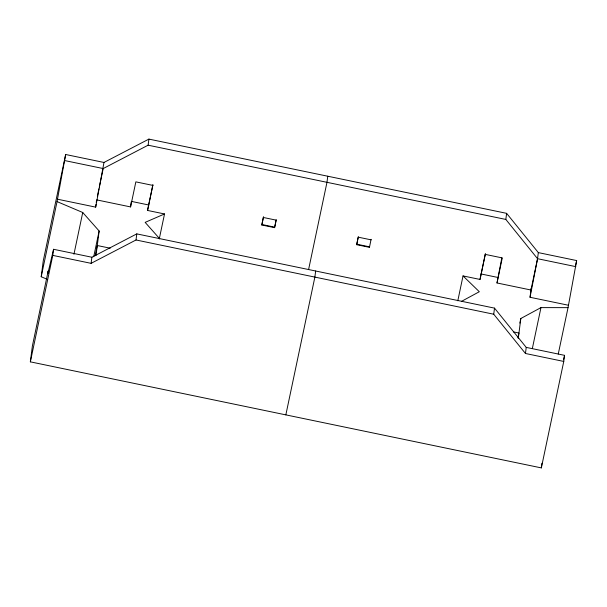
<?xml version="1.0" encoding="UTF-8"?>
<svg xmlns="http://www.w3.org/2000/svg" width="607" height="607" viewBox="0 0 607 607"><rect width="100%" height="100%" fill="white"/><g stroke="black" fill="none" stroke-linecap="round" stroke-linejoin="round"><path stroke-width="0.91" d="M30.35 361.848L32.368 346.066L48.203 270.919L47.892 273.34L53.56 249.287L91.877 257.239L136.795 233.885L494.515 308.128L526.231 347.394L564.548 355.345L563.766 361.438L541.338 467.898L30.35 361.848L52.786 255.388L53.56 249.287M47.209 279.296L41.215 276.746L43.234 260.964L65.662 154.504L103.979 162.456L148.897 139.102L506.617 213.345L538.333 252.611L576.65 260.562L568.038 307.65L558.258 354.04M41.215 276.746L57.05 201.6L65.662 154.504M57.361 199.179L95.678 207.131L96.027 204.407M96.255 202.594L96.49 200.773M52.786 255.388L91.103 263.339L91.877 257.239M95.678 207.131L103.979 162.456M96.005 255.517L99.138 230.994L82.734 212.503L57.05 201.6M96.604 199.87L130.566 206.919L131.158 202.29M91.103 263.339L136.014 239.977L136.795 233.885M64.888 160.605L103.205 168.556L148.116 145.194L148.897 139.102M147.547 210.439L152.888 184.885L147.547 210.439L164.527 213.96L159.284 238.832M261.807 225.007L263.453 216.987L261.807 225.007L274.584 227.655L276.17 220.144L263.392 217.488M274.584 227.655L276.231 219.635M315.655 271.003L314.874 277.103L285.844 414.869M327.757 176.22L326.976 182.32L308.599 269.531M356.673 244.697L358.259 237.178L371.029 239.833L371.097 239.325L369.451 247.345L356.673 244.697L358.32 236.677M369.451 247.345L369.511 246.837L356.741 244.189M480.016 279.44L485.357 253.893L480.016 279.44L463.035 275.919L457.799 300.784M538.333 252.611L537.552 258.703L530.958 290.017L496.996 282.968L501.814 257.937M563.766 361.438L525.457 353.486L493.734 314.221L494.515 308.128M575.868 266.655L537.552 258.703L505.836 219.438L506.617 213.345M518.264 338.494L520.814 318.508L540.966 307.612L568.038 307.65M568.349 305.23L530.032 297.278L531.178 288.272M525.457 353.486L526.231 347.394M541.338 467.898L541.93 463.262M530.032 297.278L537.552 258.703M73.94 254.257L82.734 212.503M97.378 196.182L98.933 188.815M99.32 186.971L103.205 168.556M93.706 256.776L99.138 230.994M95.132 255.729L97.279 245.524L110.186 248.202M130.566 206.919L135.847 181.865L152.82 185.393M496.996 282.968L502.277 257.922L485.297 254.394M519.842 323.114L520.814 318.508M517.976 337.682L518.955 333.046L513.423 331.892M532.362 348.433L540.966 307.612M575.671 265.191L576.65 260.562M563.501 359.799L564.548 355.345M461.586 301.322L479.318 291.732L463.035 275.919M164.527 213.96L145.149 222.374L159.732 238.809M148.116 145.194L505.836 219.438M261.875 224.499L274.645 227.155M131.271 201.365L148.859 205.014M481.048 273.962L497.702 277.422M136.014 239.977L493.734 314.221"/></g></svg>
